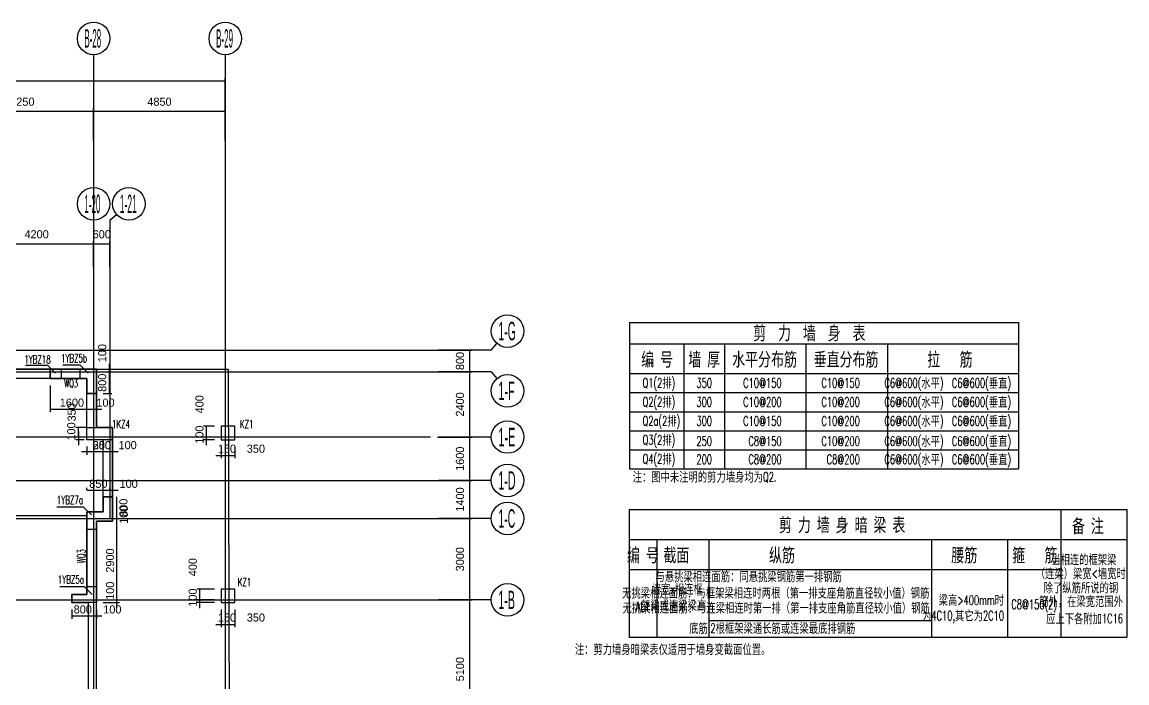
# Model space of a CAD drawing. Extents: x 19107 to 699106, y -67310 to 245688.
# Drawn here: x 649474 to 690163, y 219183 to 243519 of the extents above; entities that cross this region are included whole.
import ezdxf
from ezdxf.enums import TextEntityAlignment as Align

# ---------------------------------------------------------------- set-up
doc = ezdxf.new("R2010")
doc.units = 0
doc.header["$LTSCALE"] = 100
doc.header["$MEASUREMENT"] = 0
for name, color, linetype in [('b边缘构件', 235, 'Continuous'), ('DIM', 3, 'Continuous'), ('DOTE', 253, 'Continuous'), ('L-AXIS', 3, 'Continuous'), ('Note', 7, 'Continuous'), ('Q-TEXT', 2, 'Continuous'), ('TABLE1', 7, 'Continuous'), ('Table2', 7, 'Continuous'), ('TEXT', 7, 'Continuous'), ('wall-主楼', 2, 'Continuous'), ('小尺寸', 4, 'Continuous'), ('构件名称', 7, 'Continuous')]:
    doc.layers.add(name, color=color, linetype=linetype)
doc.layers.add('Select Column Frame Line', color=7, linetype='Continuous', lineweight=0)
doc.layers.add('Select Column Frame Position', color=7, linetype='Continuous', lineweight=0)
doc.styles.get("Standard").update_dxf_attribs({"font": 'standard'})
doc.styles.add('汉字', font='汉字')
doc.dimstyles.get("Standard").update_dxf_attribs({"dimtxt": 300, "dimasz": 100, "dimexe": 100, "dimexo": 250, "dimgap": 100, "dimtad": 0, "dimtoh": 1, "dimdec": 0, "dimdsep": 46, "dimcen": 0.09, "dimclrt": 7, "dimadec": 0, "dimazin": 0, "dimtfac": 1, "dimtdec": 4, "dimtofl": 0, "dimtmove": 0, "dimatfit": 3, "dimfxl": 1, "dimtolj": 1, "dimtzin": 0, "dimarcsym": 0})

# ---------------------------------------------------------------- blocks, each defined once
blk = doc.blocks.new('*D4061')
at = {"layer": 'L-AXIS', "color": 0, "linetype": 'ByBlock', "lineweight": -2}
for p, q in [((494858, 239398), (494858, 241456)), ((494858, 241356), (656958, 241356)), ((656958, 239398), (656958, 241456))]:
    blk.add_line(p, q, dxfattribs=at)
for points in [[(494858, 241356), (494958, 241372), (494958, 241339)], [(656958, 241356), (656858, 241339), (656858, 241372)]]:
    blk.add_solid(points, dxfattribs=at)
at = {"layer": 'L-AXIS', "color": 7, "linetype": 'Continuous', "lineweight": -2, "insert": (548151, 241706), "char_height": 300, "width": 1106.67, "attachment_point": 5, "style": '汉字'}
blk.add_mtext('162100', dxfattribs=at)
blk = doc.blocks.new('*D3372')
at = {"layer": 'L-AXIS', "color": 0, "linetype": 'ByBlock', "lineweight": -2}
for p, q in [((664769, 230638), (666052, 230638)), ((665952, 230638), (665952, 228238)), ((664769, 228238), (666052, 228238))]:
    blk.add_line(p, q, dxfattribs=at)
for points in [[(665952, 230638), (665969, 230538), (665936, 230538)], [(665952, 228238), (665936, 228338), (665969, 228338)]]:
    blk.add_solid(points, dxfattribs=at)
at = {"layer": 'L-AXIS', "color": 7, "linetype": 'Continuous', "lineweight": -2, "insert": (665602, 229438), "char_height": 300, "width": 785, "attachment_point": 5, "rotation": 90, "style": '汉字'}
blk.add_mtext('2400', dxfattribs=at)
blk = doc.blocks.new('*D2070')
at = {"layer": 'L-AXIS', "color": 0, "linetype": 'ByBlock', "lineweight": -2}
for p, q in [((664798, 231438), (666052, 231438)), ((665952, 231438), (665952, 230638)), ((664769, 230638), (666052, 230638))]:
    blk.add_line(p, q, dxfattribs=at)
for points in [[(665952, 231438), (665969, 231338), (665936, 231338)], [(665952, 230638), (665936, 230738), (665969, 230738)]]:
    blk.add_solid(points, dxfattribs=at)
at = {"layer": 'L-AXIS', "color": 7, "linetype": 'Continuous', "lineweight": -2, "insert": (665602, 231038), "char_height": 300, "width": 566.67, "attachment_point": 5, "rotation": 90, "style": '汉字'}
blk.add_mtext('800', dxfattribs=at)
blk = doc.blocks.new('*D2233')
at = {"layer": 'L-AXIS', "color": 0, "linetype": 'ByBlock', "lineweight": -2}
for p, q in [((664769, 222238), (666052, 222238)), ((665952, 222238), (665952, 217138)), ((664769, 217138), (666052, 217138))]:
    blk.add_line(p, q, dxfattribs=at)
for points in [[(665952, 222238), (665969, 222138), (665936, 222138)], [(665952, 217138), (665936, 217238), (665969, 217238)]]:
    blk.add_solid(points, dxfattribs=at)
at = {"layer": 'L-AXIS', "color": 7, "linetype": 'Continuous', "lineweight": -2, "insert": (665602, 219688), "char_height": 300, "width": 775, "attachment_point": 5, "rotation": 90, "style": '汉字'}
blk.add_mtext('5100', dxfattribs=at)
blk = doc.blocks.new('*D2548')
at = {"layer": 'L-AXIS', "color": 0, "linetype": 'ByBlock', "lineweight": -2}
for p, q in [((664769, 225238), (666052, 225238)), ((665952, 225238), (665952, 222238)), ((664769, 222238), (666052, 222238))]:
    blk.add_line(p, q, dxfattribs=at)
for points in [[(665952, 225238), (665969, 225138), (665936, 225138)], [(665952, 222238), (665936, 222338), (665969, 222338)]]:
    blk.add_solid(points, dxfattribs=at)
at = {"layer": 'L-AXIS', "color": 7, "linetype": 'Continuous', "lineweight": -2, "insert": (665602, 223738), "char_height": 300, "width": 780, "attachment_point": 5, "rotation": 90, "style": '汉字'}
blk.add_mtext('3000', dxfattribs=at)
blk = doc.blocks.new('*D2873')
at = {"layer": 'L-AXIS', "color": 0, "linetype": 'ByBlock', "lineweight": -2}
for p, q in [((664769, 226638), (666052, 226638)), ((665952, 226638), (665952, 225238)), ((664769, 225238), (666052, 225238))]:
    blk.add_line(p, q, dxfattribs=at)
for points in [[(665952, 226638), (665969, 226538), (665936, 226538)], [(665952, 225238), (665936, 225338), (665969, 225338)]]:
    blk.add_solid(points, dxfattribs=at)
at = {"layer": 'L-AXIS', "color": 7, "linetype": 'Continuous', "lineweight": -2, "insert": (665602, 225938), "char_height": 300, "width": 695, "attachment_point": 5, "rotation": 90, "style": '汉字'}
blk.add_mtext('1400', dxfattribs=at)
blk = doc.blocks.new('*D3212')
at = {"layer": 'L-AXIS', "color": 0, "linetype": 'ByBlock', "lineweight": -2}
for p, q in [((664798, 228238), (666052, 228238)), ((665952, 228238), (665952, 226638)), ((664769, 226638), (666052, 226638))]:
    blk.add_line(p, q, dxfattribs=at)
for points in [[(665952, 228238), (665969, 228138), (665936, 228138)], [(665952, 226638), (665936, 226738), (665969, 226738)]]:
    blk.add_solid(points, dxfattribs=at)
at = {"layer": 'L-AXIS', "color": 7, "linetype": 'Continuous', "lineweight": -2, "insert": (665602, 227438), "char_height": 300, "width": 685, "attachment_point": 5, "rotation": 90, "style": '汉字'}
blk.add_mtext('1600', dxfattribs=at)
blk = doc.blocks.new('_AXISO')
blk.add_circle((0, 0), 0.5)
blk = doc.blocks.new('*D1487')
at = {"layer": 'L-AXIS', "color": 0, "linetype": 'ByBlock', "lineweight": -2}
for p, q in [((647908, 234511), (647908, 235453)), ((647908, 235353), (652108, 235353)), ((652108, 234511), (652108, 235453))]:
    blk.add_line(p, q, dxfattribs=at)
for points in [[(647908, 235353), (648008, 235370), (648008, 235337)], [(652108, 235353), (652008, 235337), (652008, 235370)]]:
    blk.add_solid(points, dxfattribs=at)
at = {"layer": 'L-AXIS', "color": 7, "linetype": 'Continuous', "lineweight": -2, "insert": (650008, 235703), "char_height": 300, "width": 790, "attachment_point": 5, "style": '汉字'}
blk.add_mtext('4200', dxfattribs=at)
blk = doc.blocks.new('*D1158')
at = {"layer": 'L-AXIS', "color": 0, "linetype": 'ByBlock', "lineweight": -2}
for p, q in [((652108, 234511), (652108, 235453)), ((652108, 235353), (652708, 235353)), ((652708, 234511), (652708, 235453))]:
    blk.add_line(p, q, dxfattribs=at)
for points in [[(652108, 235353), (652208, 235370), (652208, 235337)], [(652708, 235353), (652608, 235337), (652608, 235370)]]:
    blk.add_solid(points, dxfattribs=at)
at = {"layer": 'L-AXIS', "color": 7, "linetype": 'Continuous', "lineweight": -2, "insert": (652408, 235703), "char_height": 300, "width": 556.67, "attachment_point": 5, "style": '汉字'}
blk.add_mtext('600', dxfattribs=at)
blk = doc.blocks.new('*D1495')
at = {"layer": 'L-AXIS', "color": 0, "linetype": 'ByBlock', "lineweight": -2}
for p, q in [((646858, 239163), (646858, 240335)), ((646858, 240235), (652108, 240235)), ((652108, 239163), (652108, 240335))]:
    blk.add_line(p, q, dxfattribs=at)
for points in [[(646858, 240235), (646958, 240251), (646958, 240218)], [(652108, 240235), (652008, 240218), (652008, 240251)]]:
    blk.add_solid(points, dxfattribs=at)
at = {"layer": 'L-AXIS', "color": 7, "linetype": 'Continuous', "lineweight": -2, "insert": (649483, 240585), "char_height": 300, "width": 780, "attachment_point": 5, "style": '汉字'}
blk.add_mtext('5250', dxfattribs=at)
blk = doc.blocks.new('*D164')
at = {"layer": 'L-AXIS', "color": 0, "linetype": 'ByBlock', "lineweight": -2}
for p, q in [((652108, 239163), (652108, 240335)), ((652108, 240235), (656958, 240235)), ((656958, 239163), (656958, 240335))]:
    blk.add_line(p, q, dxfattribs=at)
for points in [[(652108, 240235), (652208, 240251), (652208, 240218)], [(656958, 240235), (656858, 240218), (656858, 240251)]]:
    blk.add_solid(points, dxfattribs=at)
at = {"layer": 'L-AXIS', "color": 7, "linetype": 'Continuous', "lineweight": -2, "insert": (654533, 240585), "char_height": 300, "width": 790, "attachment_point": 5, "style": '汉字'}
blk.add_mtext('4850', dxfattribs=at)
blk = doc.blocks.new('*D3870')
at = {"layer": '小尺寸', "color": 0, "linetype": 'ByBlock', "lineweight": -2}
for p, q in [((652108, 221888), (652108, 221537)), ((652208, 221888), (652208, 221537)), ((652408, 221637), (651908, 221637))]:
    blk.add_line(p, q, dxfattribs=at)
for points in [[(652108, 221637), (652008, 221620), (652008, 221653)], [(652208, 221637), (652308, 221653), (652308, 221620)]]:
    blk.add_solid(points, dxfattribs=at)
at = {"layer": '小尺寸', "color": 7, "linetype": 'Continuous', "lineweight": -2, "insert": (652798, 221887), "char_height": 300, "width": 476.67, "attachment_point": 5, "rotation": 360, "style": '汉字'}
blk.add_mtext('100', dxfattribs=at)
blk = doc.blocks.new('*D4199')
at = {"layer": '小尺寸', "color": 0, "linetype": 'ByBlock', "lineweight": -2}
for p, q in [((651308, 221888), (651308, 221537)), ((652108, 221888), (652108, 221537)), ((652108, 221637), (651308, 221637))]:
    blk.add_line(p, q, dxfattribs=at)
for points in [[(651308, 221637), (651408, 221653), (651408, 221620)], [(652108, 221637), (652008, 221620), (652008, 221653)]]:
    blk.add_solid(points, dxfattribs=at)
at = {"layer": '小尺寸', "color": 7, "linetype": 'Continuous', "lineweight": -2, "insert": (651708, 221887), "char_height": 300, "width": 566.67, "attachment_point": 5, "rotation": 360, "style": '汉字'}
blk.add_mtext('800', dxfattribs=at)
blk = doc.blocks.new('*D1894')
at = {"layer": '小尺寸', "color": 0, "linetype": 'ByBlock', "lineweight": -2}
for p, q in [((651551, 228438), (651551, 227938)), ((651858, 228238), (651451, 228238)), ((651758, 228138), (651451, 228138))]:
    blk.add_line(p, q, dxfattribs=at)
for points in [[(651551, 228238), (651534, 228338), (651567, 228338)], [(651551, 228138), (651567, 228038), (651534, 228038)]]:
    blk.add_solid(points, dxfattribs=at)
at = {"layer": '小尺寸', "color": 7, "linetype": 'Continuous', "lineweight": -2, "insert": (651286, 228443), "char_height": 300, "width": 476.67, "attachment_point": 5, "rotation": 90, "style": '汉字'}
blk.add_mtext('100', dxfattribs=at)
blk = doc.blocks.new('*D2227')
at = {"layer": '小尺寸', "color": 0, "linetype": 'ByBlock', "lineweight": -2}
for p, q in [((652708, 227888), (652708, 227588)), ((652808, 227888), (652808, 227588)), ((653008, 227688), (652508, 227688))]:
    blk.add_line(p, q, dxfattribs=at)
for points in [[(652708, 227688), (652608, 227671), (652608, 227704)], [(652808, 227688), (652908, 227704), (652908, 227671)]]:
    blk.add_solid(points, dxfattribs=at)
at = {"layer": '小尺寸', "color": 7, "linetype": 'Continuous', "lineweight": -2, "insert": (653361, 227937), "char_height": 300, "width": 476.67, "attachment_point": 5, "rotation": 360, "style": '汉字'}
blk.add_mtext('100', dxfattribs=at)
blk = doc.blocks.new('*D2542')
at = {"layer": '小尺寸', "color": 0, "linetype": 'ByBlock', "lineweight": -2}
for p, q in [((652108, 227888), (652108, 227588)), ((652708, 227888), (652708, 227588)), ((652708, 227688), (652108, 227688))]:
    blk.add_line(p, q, dxfattribs=at)
for points in [[(652108, 227688), (652208, 227704), (652208, 227671)], [(652708, 227688), (652608, 227671), (652608, 227704)]]:
    blk.add_solid(points, dxfattribs=at)
at = {"layer": '小尺寸', "color": 7, "linetype": 'Continuous', "lineweight": -2, "insert": (652408, 227938), "char_height": 300, "width": 556.67, "attachment_point": 5, "rotation": 360, "style": '汉字'}
blk.add_mtext('600', dxfattribs=at)
blk = doc.blocks.new('*D2866')
at = {"layer": '小尺寸', "color": 0, "linetype": 'ByBlock', "lineweight": -2}
for p, q in [((651858, 227888), (651858, 227588)), ((652108, 227888), (652108, 227588)), ((652308, 227688), (651658, 227688))]:
    blk.add_line(p, q, dxfattribs=at)
for points in [[(651858, 227688), (651758, 227671), (651758, 227704)], [(652108, 227688), (652208, 227704), (652208, 227671)]]:
    blk.add_solid(points, dxfattribs=at)
at = {"layer": '小尺寸', "color": 7, "linetype": 'Continuous', "lineweight": -2, "insert": (652412, 227932), "char_height": 300, "width": 566.67, "attachment_point": 5, "rotation": 360, "style": '汉字'}
blk.add_mtext('250', dxfattribs=at)
blk = doc.blocks.new('*D570')
at = {"layer": '小尺寸', "color": 0, "linetype": 'ByBlock', "lineweight": -2}
for p, q in [((652458, 230737), (652776, 230737)), ((652676, 230937), (652676, 230437)), ((652458, 230637), (652776, 230637))]:
    blk.add_line(p, q, dxfattribs=at)
for points in [[(652676, 230737), (652660, 230837), (652693, 230837)], [(652676, 230637), (652693, 230537), (652660, 230537)]]:
    blk.add_solid(points, dxfattribs=at)
at = {"layer": '小尺寸', "color": 7, "linetype": 'Continuous', "lineweight": -2, "insert": (652426, 231327), "char_height": 300, "width": 476.67, "attachment_point": 5, "rotation": 90, "style": '汉字'}
blk.add_mtext('100', dxfattribs=at)
blk = doc.blocks.new('*D903')
at = {"layer": '小尺寸', "color": 0, "linetype": 'ByBlock', "lineweight": -2}
for p, q in [((652458, 230637), (652776, 230637)), ((652676, 230637), (652676, 229837)), ((652458, 229837), (652776, 229837))]:
    blk.add_line(p, q, dxfattribs=at)
for points in [[(652676, 230637), (652693, 230537), (652660, 230537)], [(652676, 229837), (652660, 229937), (652693, 229937)]]:
    blk.add_solid(points, dxfattribs=at)
at = {"layer": '小尺寸', "color": 7, "linetype": 'Continuous', "lineweight": -2, "insert": (652426, 230237), "char_height": 300, "width": 566.67, "attachment_point": 5, "rotation": 90, "style": '汉字'}
blk.add_mtext('800', dxfattribs=at)
blk = doc.blocks.new('*D1228')
at = {"layer": '小尺寸', "color": 0, "linetype": 'ByBlock', "lineweight": -2}
for p, q in [((652108, 229588), (652108, 229152)), ((652208, 229588), (652208, 229152)), ((652408, 229252), (651908, 229252))]:
    blk.add_line(p, q, dxfattribs=at)
for points in [[(652108, 229252), (652008, 229236), (652008, 229269)], [(652208, 229252), (652308, 229269), (652308, 229236)]]:
    blk.add_solid(points, dxfattribs=at)
at = {"layer": '小尺寸', "color": 7, "linetype": 'Continuous', "lineweight": -2, "insert": (652546, 229502), "char_height": 300, "width": 476.67, "attachment_point": 5, "rotation": 360, "style": '汉字'}
blk.add_mtext('100', dxfattribs=at)
blk = doc.blocks.new('*D1565')
at = {"layer": '小尺寸', "color": 0, "linetype": 'ByBlock', "lineweight": -2}
for p, q in [((650508, 230138), (650508, 229152)), ((652108, 229588), (652108, 229152)), ((652108, 229252), (650508, 229252))]:
    blk.add_line(p, q, dxfattribs=at)
for points in [[(650508, 229252), (650608, 229269), (650608, 229236)], [(652108, 229252), (652008, 229236), (652008, 229269)]]:
    blk.add_solid(points, dxfattribs=at)
at = {"layer": '小尺寸', "color": 7, "linetype": 'Continuous', "lineweight": -2, "insert": (651308, 229502), "char_height": 300, "width": 685, "attachment_point": 5, "rotation": 360, "style": '汉字'}
blk.add_mtext('1600', dxfattribs=at)
blk = doc.blocks.new('*D4896')
at = {"layer": '小尺寸', "color": 0, "linetype": 'ByBlock', "lineweight": -2}
for p, q in [((652958, 222238), (653065, 222238)), ((652965, 221938), (652965, 222438)), ((652458, 222138), (653065, 222138))]:
    blk.add_line(p, q, dxfattribs=at)
for points in [[(652965, 222238), (652948, 222338), (652982, 222338)], [(652965, 222138), (652982, 222038), (652948, 222038)]]:
    blk.add_solid(points, dxfattribs=at)
at = {"layer": '小尺寸', "color": 7, "linetype": 'Continuous', "lineweight": -2, "insert": (652715, 222576), "char_height": 300, "width": 476.67, "attachment_point": 5, "rotation": 90, "style": '汉字'}
blk.add_mtext('100', dxfattribs=at)
blk = doc.blocks.new('*D5227')
at = {"layer": '小尺寸', "color": 0, "linetype": 'ByBlock', "lineweight": -2}
for p, q in [((652965, 222238), (652965, 225138)), ((653058, 225138), (653065, 225138)), ((652958, 222238), (653065, 222238))]:
    blk.add_line(p, q, dxfattribs=at)
for points in [[(652965, 225138), (652982, 225038), (652948, 225038)], [(652965, 222238), (652948, 222338), (652982, 222338)]]:
    blk.add_solid(points, dxfattribs=at)
at = {"layer": '小尺寸', "color": 7, "linetype": 'Continuous', "lineweight": -2, "insert": (652715, 223688), "char_height": 300, "width": 775, "attachment_point": 5, "rotation": 90, "style": '汉字'}
blk.add_mtext('2900', dxfattribs=at)
blk = doc.blocks.new('*D254')
at = {"layer": '小尺寸', "color": 0, "linetype": 'ByBlock', "lineweight": -2}
for p, q in [((652965, 224938), (652965, 225438)), ((653058, 225238), (653065, 225238)), ((653058, 225138), (653065, 225138))]:
    blk.add_line(p, q, dxfattribs=at)
for points in [[(652965, 225238), (652948, 225338), (652982, 225338)], [(652965, 225138), (652982, 225038), (652948, 225038)]]:
    blk.add_solid(points, dxfattribs=at)
at = {"layer": '小尺寸', "color": 7, "linetype": 'Continuous', "lineweight": -2, "insert": (653222, 225377), "char_height": 300, "width": 476.67, "attachment_point": 5, "rotation": 90, "style": '汉字'}
blk.add_mtext('100', dxfattribs=at)
blk = doc.blocks.new('*D3122')
at = {"layer": '小尺寸', "color": 0, "linetype": 'ByBlock', "lineweight": -2}
for p, q in [((652965, 225238), (652965, 226038)), ((653058, 226038), (653065, 226038)), ((653058, 225238), (653065, 225238))]:
    blk.add_line(p, q, dxfattribs=at)
for points in [[(652965, 226038), (652982, 225938), (652948, 225938)], [(652965, 225238), (652948, 225338), (652982, 225338)]]:
    blk.add_solid(points, dxfattribs=at)
at = {"layer": '小尺寸', "color": 7, "linetype": 'Continuous', "lineweight": -2, "insert": (653207, 225632), "char_height": 300, "width": 566.67, "attachment_point": 5, "rotation": 90, "style": '汉字'}
blk.add_mtext('800', dxfattribs=at)
blk = doc.blocks.new('*D3461')
at = {"layer": '小尺寸', "color": 0, "linetype": 'ByBlock', "lineweight": -2}
for p, q in [((653008, 226264), (652508, 226264)), ((652708, 226288), (652708, 226364)), ((652808, 226288), (652808, 226364))]:
    blk.add_line(p, q, dxfattribs=at)
for points in [[(652708, 226264), (652608, 226248), (652608, 226281)], [(652808, 226264), (652908, 226281), (652908, 226248)]]:
    blk.add_solid(points, dxfattribs=at)
at = {"layer": '小尺寸', "color": 7, "linetype": 'Continuous', "lineweight": -2, "insert": (653398, 226514), "char_height": 300, "width": 476.67, "attachment_point": 5, "rotation": 360, "style": '汉字'}
blk.add_mtext('100', dxfattribs=at)
blk = doc.blocks.new('*D3793')
at = {"layer": '小尺寸', "color": 0, "linetype": 'ByBlock', "lineweight": -2}
for p, q in [((651858, 226288), (651858, 226364)), ((652708, 226264), (651858, 226264)), ((652708, 226288), (652708, 226364))]:
    blk.add_line(p, q, dxfattribs=at)
for points in [[(651858, 226264), (651958, 226281), (651958, 226248)], [(652708, 226264), (652608, 226248), (652608, 226281)]]:
    blk.add_solid(points, dxfattribs=at)
at = {"layer": '小尺寸', "color": 7, "linetype": 'Continuous', "lineweight": -2, "insert": (652283, 226514), "char_height": 300, "width": 566.67, "attachment_point": 5, "rotation": 360, "style": '汉字'}
blk.add_mtext('850', dxfattribs=at)
blk = doc.blocks.new('*D3493')
at = {"layer": '小尺寸', "color": 0, "linetype": 'ByBlock', "lineweight": -2}
for p, q in [((651858, 228588), (651451, 228588)), ((651551, 228238), (651551, 228588)), ((651858, 228238), (651451, 228238))]:
    blk.add_line(p, q, dxfattribs=at)
for points in [[(651551, 228588), (651567, 228488), (651534, 228488)], [(651551, 228238), (651534, 228338), (651567, 228338)]]:
    blk.add_solid(points, dxfattribs=at)
at = {"layer": '小尺寸', "color": 7, "linetype": 'Continuous', "lineweight": -2, "insert": (651301, 229146), "char_height": 300, "width": 566.67, "attachment_point": 5, "rotation": 90, "style": '汉字'}
blk.add_mtext('350', dxfattribs=at)
blk = doc.blocks.new('*D2800')
at = {"layer": 'DIM', "color": 0, "linetype": 'ByBlock', "lineweight": -2}
for p, q in [((656558, 222638), (655908, 222638)), ((656008, 222638), (656008, 222238)), ((656558, 222238), (655908, 222238))]:
    blk.add_line(p, q, dxfattribs=at)
for points in [[(656008, 222638), (656025, 222538), (655991, 222538)], [(656008, 222238), (655991, 222338), (656025, 222338)]]:
    blk.add_solid(points, dxfattribs=at)
at = {"layer": 'DIM', "color": 7, "linetype": 'Continuous', "lineweight": -2, "insert": (655758, 223444), "char_height": 300, "width": 576.67, "attachment_point": 5, "rotation": 90, "style": '汉字'}
blk.add_mtext('400', dxfattribs=at)
blk = doc.blocks.new('*D3158')
at = {"layer": 'DIM', "color": 0, "linetype": 'ByBlock', "lineweight": -2}
for p, q in [((656558, 222238), (655908, 222238)), ((656008, 222438), (656008, 221938)), ((656558, 222138), (655908, 222138))]:
    blk.add_line(p, q, dxfattribs=at)
for points in [[(656008, 222238), (655991, 222338), (656025, 222338)], [(656008, 222138), (656025, 222038), (655991, 222038)]]:
    blk.add_solid(points, dxfattribs=at)
at = {"layer": 'DIM', "color": 7, "linetype": 'Continuous', "lineweight": -2, "insert": (655758, 222324), "char_height": 300, "width": 476.67, "attachment_point": 5, "rotation": 90, "style": '汉字'}
blk.add_mtext('100', dxfattribs=at)
blk = doc.blocks.new('*D3480')
at = {"layer": 'DIM', "color": 0, "linetype": 'ByBlock', "lineweight": -2}
for p, q in [((656808, 221888), (656808, 221238)), ((656958, 221888), (656958, 221238)), ((656608, 221338), (657158, 221338))]:
    blk.add_line(p, q, dxfattribs=at)
for points in [[(656808, 221338), (656708, 221321), (656708, 221355)], [(656958, 221338), (657058, 221355), (657058, 221321)]]:
    blk.add_solid(points, dxfattribs=at)
at = {"layer": 'DIM', "color": 7, "linetype": 'Continuous', "lineweight": -2, "insert": (657019, 221588), "char_height": 300, "width": 476.67, "attachment_point": 5, "style": '汉字'}
blk.add_mtext('150', dxfattribs=at)
blk = doc.blocks.new('*D3852')
at = {"layer": 'DIM', "color": 0, "linetype": 'ByBlock', "lineweight": -2}
for p, q in [((656958, 221888), (656958, 221238)), ((657308, 221888), (657308, 221238)), ((656958, 221338), (657308, 221338))]:
    blk.add_line(p, q, dxfattribs=at)
for points in [[(656958, 221338), (657058, 221355), (657058, 221321)], [(657308, 221338), (657208, 221321), (657208, 221355)]]:
    blk.add_solid(points, dxfattribs=at)
at = {"layer": 'DIM', "color": 7, "linetype": 'Continuous', "lineweight": -2, "insert": (658084, 221588), "char_height": 300, "width": 566.67, "attachment_point": 5, "style": '汉字'}
blk.add_mtext('350', dxfattribs=at)
blk = doc.blocks.new('*D2654')
at = {"layer": 'DIM', "color": 0, "linetype": 'ByBlock', "lineweight": -2}
for p, q in [((656808, 227888), (656808, 227456)), ((656958, 227888), (656958, 227456)), ((656608, 227556), (657158, 227556))]:
    blk.add_line(p, q, dxfattribs=at)
for points in [[(656808, 227556), (656708, 227539), (656708, 227572)], [(656958, 227556), (657058, 227572), (657058, 227539)]]:
    blk.add_solid(points, dxfattribs=at)
at = {"layer": 'DIM', "color": 7, "linetype": 'Continuous', "lineweight": -2, "insert": (657019, 227806), "char_height": 300, "width": 476.67, "attachment_point": 5, "style": '汉字'}
blk.add_mtext('150', dxfattribs=at)
blk = doc.blocks.new('*D2982')
at = {"layer": 'DIM', "color": 0, "linetype": 'ByBlock', "lineweight": -2}
for p, q in [((656958, 227888), (656958, 227456)), ((657308, 227888), (657308, 227456)), ((656958, 227556), (657308, 227556))]:
    blk.add_line(p, q, dxfattribs=at)
for points in [[(656958, 227556), (657058, 227572), (657058, 227539)], [(657308, 227556), (657208, 227539), (657208, 227572)]]:
    blk.add_solid(points, dxfattribs=at)
at = {"layer": 'DIM', "color": 7, "linetype": 'Continuous', "lineweight": -2, "insert": (658084, 227806), "char_height": 300, "width": 566.67, "attachment_point": 5, "style": '汉字'}
blk.add_mtext('350', dxfattribs=at)
blk = doc.blocks.new('*D684')
at = {"layer": 'DIM', "color": 0, "linetype": 'ByBlock', "lineweight": -2}
for p, q in [((656558, 228638), (656158, 228638)), ((656258, 228638), (656258, 228238)), ((656558, 228238), (656158, 228238))]:
    blk.add_line(p, q, dxfattribs=at)
for points in [[(656258, 228638), (656275, 228538), (656241, 228538)], [(656258, 228238), (656241, 228338), (656275, 228338)]]:
    blk.add_solid(points, dxfattribs=at)
at = {"layer": 'DIM', "color": 7, "linetype": 'Continuous', "lineweight": -2, "insert": (656008, 229444), "char_height": 300, "width": 576.67, "attachment_point": 5, "rotation": 90, "style": '汉字'}
blk.add_mtext('400', dxfattribs=at)
blk = doc.blocks.new('*D1018')
at = {"layer": 'DIM', "color": 0, "linetype": 'ByBlock', "lineweight": -2}
for p, q in [((656258, 228438), (656258, 227938)), ((656558, 228238), (656158, 228238)), ((656558, 228138), (656158, 228138))]:
    blk.add_line(p, q, dxfattribs=at)
for points in [[(656258, 228238), (656241, 228338), (656275, 228338)], [(656258, 228138), (656275, 228038), (656241, 228038)]]:
    blk.add_solid(points, dxfattribs=at)
at = {"layer": 'DIM', "color": 7, "linetype": 'Continuous', "lineweight": -2, "insert": (656008, 228324), "char_height": 300, "width": 476.67, "attachment_point": 5, "rotation": 90, "style": '汉字'}
blk.add_mtext('100', dxfattribs=at)

msp = doc.modelspace()

# ---------------------------------------------------------------- linework, layer by layer
at = {"color": 6, "lineweight": 30}
msp.add_lwpolyline([(476181.3, 232428.8), (494258.1, 233154.4), (494258.1, 231537.9), (540808.1, 231537.9), (540808.1, 232387.9), (590208.1, 232387.9), (590208.1, 232187.9), (593108.1, 232187.9), (593108.1, 230737.9), (608058.1, 230737.9), (608058.1, 231687.9), (648158.1, 231687.9), (648158.1, 230737.9), (657058.1, 230737.9), (657158.1, 196187.9), (658248.2, 196187.9), (663075.9, 83077.9), (659946, 47787.8), (654318.1, 48286.9), (653832.2, 42808.4), (496133.5, 56794.9), (482757.4, 68610.1), (476181.3, 232428.8)], dxfattribs=at)
at = {"color": 2, "lineweight": 30}
for points in [[(645108.1, 231687.9), (648158.1, 231687.9), (648158.1, 230737.9), (652208.1, 230737.9), (652208.1, 228588.6), (652808.1, 228588.6), (652808.1, 226037.9), (652458.1, 226037.9), (652458.1, 228137.9), (651858.1, 228137.9), (651858.1, 230387.9), (647808.1, 230387.9), (647808.1, 231337.9), (645421.1, 231337.9), (645108.1, 231337.9), (645108.1, 231687.9)], [(652808.1, 226037.9), (652458.1, 226037.9), (652458.1, 225487.9), (651858.1, 225487.9), (651858.1, 222437.9), (651308.1, 222437.9), (651308.1, 222137.9), (651908.1, 222137.9), (651908.1, 217637.9), (651608.1, 217637.9), (651608.1, 217037.9), (651908.1, 217037.9), (651908.1, 211037.9), (652208.1, 211037.9), (652207.8, 225137.9), (652808.1, 225137.9), (652808.1, 226037.9)]]:
    msp.add_lwpolyline(points, dxfattribs=at)
at = {"color": 1, "lineweight": 30}
msp.add_lwpolyline([(608308.1, 217037.9), (652208.1, 217037.9), (652208.1, 225137.9), (652808.1, 225137.9), (652808.1, 228587.9), (652208.1, 228587.9), (652208.1, 230737.9), (648158.1, 230737.9)], dxfattribs=at)
at = {"color": 4, "lineweight": 30}
for points in [[(652808.1, 226037.9), (652458.1, 226037.9), (652458.1, 225487.9), (651858.1, 225487.9), (651858.1, 225337.9), (641908.1, 225337.9)], [(647108.1, 201537.9), (651608.1, 201537.9), (651608.8, 201287.9), (652208.1, 201287.9), (652207.8, 225137.9), (652808.1, 225137.9), (652808.1, 226037.9)]]:
    msp.add_lwpolyline(points, dxfattribs=at)
at = {"layer": 'b边缘构件'}
for points in [[(650508.1, 230737.9), (650508.1, 230387.9)], [(652208.1, 229837.9), (652208.1, 230737.9)], [(651858.1, 229837.9), (651858.1, 230387.9)], [(651858.1, 229837.9), (652208.1, 229837.9)], [(652458.1, 225487.9), (652458.1, 226037.9)], [(652808.1, 226037.9), (652458.1, 226037.9)], [(652808.1, 225137.9), (652808.1, 226037.9)], [(652458.1, 225487.9), (651858.1, 225487.9)], [(652808.1, 225137.9), (652208.1, 225137.9)]]:
    msp.add_lwpolyline(points, dxfattribs=at)
at = {"layer": 'DOTE'}
for p, q in [((652108.1, 238913.1), (652108.1, 196087.9)), ((656958.1, 238913.1), (656958.1, 195837.9)), ((652708.1, 234260.7), (652708.1, 225237.9)), ((608308.1, 231437.9), (664810.3, 231437.9)), ((590108.1, 230637.9), (664810.3, 230637.9)), ((664518.6, 228237.9), (647908.1, 228237.9)), ((599084.7, 226637.9), (664768.6, 226637.9)), ((599084.7, 225237.9), (664768.6, 225237.9)), ((602058.1, 222237.9), (664768.6, 222237.9))]:
    msp.add_line(p, q, dxfattribs=at)
at = {"layer": 'L-AXIS'}
for p, q in [((652108.1, 242318.6), (652108.1, 238913.1)), ((652108.1, 242318.6), (652108.1, 238913.1)), ((652108.1, 242318.6), (652108.1, 238913.1)), ((656958.1, 242318.6), (656958.1, 238913.1)), ((656958.1, 242318.6), (656958.1, 238913.1)), ((656958.1, 242318.6), (656958.1, 238913.1)), ((652708.1, 236226.3), (652952.5, 236435.8)), ((652108.1, 236226.3), (652108.1, 234260.7)), ((652708.1, 236226.3), (652708.1, 234260.7)), ((666754.1, 231437.9), (666963.6, 231682.4)), ((666754.1, 231437.9), (664810.3, 231437.9)), ((666754.1, 230637.9), (664810.3, 230637.9)), ((666754.1, 230637.9), (666963.6, 230393.5)), ((666754.1, 228237.9), (664810.3, 228237.9)), ((666754.1, 226637.9), (664810.3, 226637.9)), ((666754.1, 225237.9), (664810.3, 225237.9)), ((666754.1, 222237.9), (664810.3, 222237.9))]:
    msp.add_line(p, q, dxfattribs=at)
at = {"layer": 'Select Column Frame Line', "color": 200, "linetype": 'Continuous', "lineweight": -3}
for p, q in [((649598.6, 230887.9), (650408.1, 230887.9)), ((650708.1, 230587.9), (650408.1, 230887.9)), ((650753.5, 225670), (651726.4, 225670)), ((652026.4, 225370), (651726.4, 225670)), ((650862.9, 222737.9), (651758.1, 222737.9)), ((652058.1, 222437.9), (651758.1, 222737.9))]:
    msp.add_line(p, q, dxfattribs=at)
msp.add_lwpolyline([(651908.1, 230587.9), (651608.1, 230887.9), (650978.1, 230887.9)], dxfattribs=at)
at = {"layer": 'Select Column Frame Position', "color": 235, "linetype": 'Continuous', "lineweight": -3}
for points in [[(650908.1, 230737.9), (650908.1, 230387.9), (650508.1, 230387.9), (650508.1, 230737.9), (650908.1, 230737.9)], [(652208.1, 230737.9), (652208.1, 229837.9), (651858.1, 229837.9), (651858.1, 230387.9), (651608.1, 230387.9), (651608.1, 230737.9), (652208.1, 230737.9)], [(652808.1, 226037.9), (652808.1, 225137.9), (652208.1, 225137.9), (652208.1, 224837.9), (651858.1, 224837.9), (651858.1, 225487.9), (652458.1, 225487.9), (652458.1, 226037.9), (652808.1, 226037.9)], [(652208.1, 222137.9), (651308.1, 222137.9), (651308.1, 222437.9), (651858.1, 222437.9), (651858.1, 222737.9), (652208.1, 222737.9), (652208.1, 222137.9)]]:
    msp.add_lwpolyline(points, dxfattribs=at)
at = {"layer": 'Select Column Frame Position', "color": 7, "linetype": 'Continuous', "lineweight": -3}
for points in [[(651858.1, 228137.9), (651858.1, 228587.9), (652808.1, 228587.9), (652808.1, 228137.9), (651858.1, 228137.9)], [(656808.1, 228137.9), (657308.1, 228137.9), (657308.1, 228637.9), (656808.1, 228637.9), (656808.1, 228137.9)], [(656808.1, 222137.9), (657308.1, 222137.9), (657308.1, 222637.9), (656808.1, 222637.9), (656808.1, 222137.9)]]:
    msp.add_lwpolyline(points, dxfattribs=at)
at = {"layer": 'TABLE1', "color": 7}
for p, q in [((671840.5, 232459.3), (686169.8, 232459.3)), ((671840.5, 232459.3), (671840.5, 227071.6)), ((686169.8, 232459.3), (686169.8, 227071.6)), ((671840.5, 231671.6), (686169.8, 231671.6)), ((673840.5, 231671.6), (673840.5, 227071.6)), ((675340.5, 231671.6), (675340.5, 227071.6)), ((678340.5, 231671.6), (678340.5, 227071.6)), ((681340.5, 231671.6), (681340.5, 227071.6)), ((671840.5, 230571.6), (686169.8, 230571.6)), ((671840.5, 230571.6), (686169.8, 230571.6)), ((671840.5, 229871.6), (686169.8, 229871.6)), ((671840.5, 229171.6), (686169.8, 229171.6)), ((671840.5, 228471.6), (686169.8, 228471.6)), ((671840.5, 227771.6), (686169.8, 227771.6)), ((671840.5, 227071.6), (686169.8, 227071.6)), ((671835.5, 225563.1), (690163.2, 225563.1)), ((671835.5, 225563.1), (671835.5, 220872.5)), ((687729.9, 225563.1), (687729.9, 220872.5)), ((690163.2, 225563.1), (690163.2, 220872.5)), ((671835.5, 224463.1), (690163.2, 224463.1)), ((672851.9, 224463.1), (672851.9, 220872.5)), ((674763.6, 224463.1), (674763.6, 220872.5)), ((682968.3, 224463.1), (682968.3, 220872.5)), ((685771.6, 224463.1), (685771.6, 220872.5)), ((671835.5, 223363.1), (687729.9, 223363.1)), ((674763.6, 221484.8), (682968.3, 221484.8)), ((671835.5, 220872.5), (690163.2, 220872.5))]:
    msp.add_line(p, q, dxfattribs=at)
at = {"layer": 'wall-主楼'}
for points in [[(652208.1, 229837.9), (652208.1, 230737.9), (650508.1, 230737.9), (650508.1, 230387.9), (651858.1, 230387.9), (651858.1, 229837.9)], [(651858.1, 225487.9), (652458.1, 225487.9), (652458.1, 226037.9), (652808.1, 226037.9), (652808.1, 225137.9), (652208.1, 225137.9), (652208.1, 222137.9), (651308.1, 222137.9), (651308.1, 222437.9), (651858.1, 222437.9)]]:
    msp.add_lwpolyline(points, close=True, dxfattribs=at)

# ---------------------------------------------------------------- block references
at = {"layer": 'L-AXIS'}
ref = msp.add_blockref('_AXISO', (652108.1, 242918.6), dxfattribs=dict(at, xscale=1199.999999999997, yscale=1200, rotation=359.9996457873818))
ref.add_attrib('A', 'B-28', (651768.7, 242579.2), dxfattribs={"height": 678.82, "style": '汉字', "width": 0.320988})
ref = msp.add_blockref('_AXISO', (656958.1, 242918.6), dxfattribs=dict(at, xscale=1199.999999999997, yscale=1200, rotation=359.9996457873818))
ref.add_attrib('A', 'B-29', (656618.7, 242579.2), dxfattribs={"height": 678.82, "style": '汉字', "width": 0.325})
ref = msp.add_blockref('_AXISO', (652108.1, 236826.3), dxfattribs=dict(at, xscale=1199.999999999997, yscale=1200, rotation=359.9996457873818))
ref.add_attrib('A', '1-20', (651768.7, 236486.9), dxfattribs={"height": 678.82, "style": '汉字', "width": 0.325})
ref = msp.add_blockref('_AXISO', (653408.1, 236826.3), dxfattribs=dict(at, xscale=1199.999999999997, yscale=1200, rotation=359.9996457873818))
ref.add_attrib('A', '1-21', (653068.7, 236486.9), dxfattribs={"height": 678.82, "style": '汉字', "width": 0.346667})
ref = msp.add_blockref('_AXISO', (667354.1, 232137.9), dxfattribs=dict(at, xscale=1199.999999999997, yscale=1200, rotation=359.9996457873818))
ref.add_attrib('A', '1-G', (667014.6, 231798.5), dxfattribs={"height": 678.82, "style": '汉字', "width": 0.42623})
ref = msp.add_blockref('_AXISO', (667354.1, 229937.9), dxfattribs=dict(at, xscale=1199.999999999997, yscale=1200, rotation=359.9996457873818))
ref.add_attrib('A', '1-F', (667014.6, 229598.5), dxfattribs={"height": 678.82, "style": '汉字', "width": 0.440678})
ref = msp.add_blockref('_AXISO', (667354.1, 228237.9), dxfattribs=dict(at, xscale=1199.999999999997, yscale=1200, rotation=359.9996457873818))
ref.add_attrib('A', '1-E', (667014.6, 227898.5), dxfattribs={"height": 678.82, "style": '汉字', "width": 0.440678})
ref = msp.add_blockref('_AXISO', (667354.1, 226637.9), dxfattribs=dict(at, xscale=1199.999999999997, yscale=1200, rotation=359.9996457873818))
ref.add_attrib('A', '1-D', (667014.6, 226298.5), dxfattribs={"height": 678.82, "style": '汉字', "width": 0.433333})
ref = msp.add_blockref('_AXISO', (667354.1, 225237.9), dxfattribs=dict(at, xscale=1199.999999999997, yscale=1200, rotation=359.9996457873818))
ref.add_attrib('A', '1-C', (667014.6, 224898.5), dxfattribs={"height": 678.82, "style": '汉字', "width": 0.42623})
ref = msp.add_blockref('_AXISO', (667354.1, 222237.9), dxfattribs=dict(at, xscale=1199.999999999997, yscale=1200, rotation=359.9996457873818))
ref.add_attrib('A', '1-B', (667014.6, 221898.5), dxfattribs={"height": 678.82, "style": '汉字', "width": 0.433333})

# ---------------------------------------------------------------- texts
at = {"color": 200, "linetype": 'Continuous', "lineweight": -3, "width": 0.7}
for s, p in [('1YBZ18', (649553.5, 230944.3)), ('1YBZ5b', (650902.3, 230987.9)), ('1YBZ7a', (650752, 225770)), ('1YBZ5a', (650789.7, 222837.9))]:
    msp.add_text(s, height=300, rotation=360, dxfattribs=at).set_placement(p)
for s, p in [('1KZ4', (653113.7, 228710.8)), ('KZ1', (657744.3, 228710.8))]:
    msp.add_text(s, height=300, dxfattribs=at).set_placement(p, align=Align.MIDDLE_CENTER)
msp.add_text('KZ1', height=300, dxfattribs=at).set_placement((657414.1, 222744))
at = {"layer": 'Note', "color": 7, "width": 0.7}
for s, p in [('剪  力  墙  身  表', (678468.9, 232074.7)), ('编 号', (672861.2, 231106.3)), ('墙 厚', (674596.1, 231106.3)), ('水平分布筋', (676818.3, 231106.3)), ('垂直分布筋', (679818.3, 231106.3)), ('拉   筋', (683643.7, 231106.3)), ('剪 力 墙 身 暗 梁 表', (679675.7, 225008.2)), ('备 注', (688726.4, 224973.7)), ('编 号', (672339.8, 223897.8)), ('截面', (673572.4, 223897.8)), ('纵筋', (677460.3, 223897.8)), ('腰筋', (684174.5, 223897.8)), ('箍   筋', (686772.9, 223897.8))]:
    msp.add_text(s, height=500, dxfattribs=at).set_placement(p, align=Align.MIDDLE)
at = {"layer": 'Q-TEXT', "color": 3, "width": 0.6}
msp.add_text('WQ3', height=300, dxfattribs=at).set_placement((651024.4, 230069.7))
msp.add_text('WQ3', height=300, rotation=90, dxfattribs=at).set_placement((651805.3, 223592.9))
at = {"layer": 'Table2', "color": 7, "width": 0.7}
for s, p in [('350', (674883.4, 230228.3)), ('300', (674883.4, 229528.3)), ('300', (674883.4, 228828.3)), ('250', (674883.4, 228086.2)), ('200', (674883.4, 227416.1)), ('墙宽x相连框', (674540.6, 222643.3)), ('架梁或连梁梁高', (674668.2, 222040.6))]:
    msp.add_text(s, height=350, dxfattribs=at).set_placement(p, align=Align.MIDDLE_RIGHT)
at = {"layer": 'TEXT', "color": 7, "width": 0.7}
for s, p in [('C10@150', (677447.4, 230228.3)), ('C10@150', (680327.1, 230228.3)), ('C6@600(水平)  C6@600(垂直)', (685896.2, 230228.3)), ('C10@200', (677447.4, 229528.3)), ('C10@200', (680327.1, 229528.3)), ('C6@600(水平)  C6@600(垂直)', (685896.2, 229528.3)), ('C10@150', (677447.4, 228828.3)), ('C10@200', (680327.1, 228828.3)), ('C6@600(水平)  C6@600(垂直)', (685896.2, 228828.3)), ('C6@600(水平)  C6@600(垂直)', (685896.2, 228086.2)), ('C8@150', (677447.4, 228086.2)), ('C10@200', (680327.1, 228086.2)), ('C8@200', (677447.4, 227416.1)), ('C8@200', (680327.1, 227416.1)), ('C6@600(水平)  C6@600(垂直)', (685896.2, 227416.1)), ('当相连的框架梁', (689777.4, 223727.3)), ('（连梁）梁宽<墙宽时', (690122.7, 223213)), ('与悬挑梁相连面筋：同悬挑梁钢筋第一排钢筋', (679664.1, 223101.6)), ('无挑梁相连面筋：与框架梁相连时两根（第一排支座角筋直径较小值）钢筋', (682888.4, 222498.5)), ('除了纵筋所说的钢', (689842.6, 222690.7)), ('无挑梁相连面筋：与连梁相连时第一排（第一排支座角筋直径较小值）钢筋', (682905.7, 221949.2)), ('梁高>400mm时', (685638.1, 222232.1)), ('C8@150(2)', (687590.1, 222077.3)), ('筋外，在梁宽范围外', (690018.7, 222187)), ('为4C10,其它为2C10', (685638.1, 221659.7)), ('应上下各附加1C16', (690019.6, 221552.6)), ('底筋:2根框架梁通长筋或连梁最底排钢筋', (680160.8, 221197.2)), ('注：剪力墙身暗梁表仅适用于墙身变截面位置。', (677032.8, 220420.6))]:
    msp.add_text(s, height=350, dxfattribs=at).set_placement(p, align=Align.MIDDLE_RIGHT)
at = {"layer": '构件名称', "color": 7, "width": 0.7}
for s, p in [('Q1(2排)', (672326.5, 230057.3)), ('Q2(2排)', (672326.5, 229357.3)), ('Q2a(2排)', (672326.5, 228657.3)), ('Q3(2排)', (672326.5, 227957.3)), ('Q4(2排)', (672326.5, 227257.3)), ('注：图中未注明的剪力墙身均为Q2.', (671959.2, 226595.8)), ('AL1', (672072.8, 221812.3))]:
    msp.add_text(s, height=350, dxfattribs=at).set_placement(p)

# ---------------------------------------------------------------- dimensions: what is measured, and where the dimension line sits
at = {"layer": 'DIM', "color": 200}
for base, p1, p2, picture, middle in [((656258, 228237.9), (656808.1, 228637.9), (656808.1, 228237.9), '*D684', (656008, 228856)), ((656258, 228137.9), (656808.1, 228237.9), (656808.1, 228137.9), '*D1018', (656008, 227936))]:
    dim = msp.add_linear_dim(base=base, p1=p1, p2=p2, angle=90, dimstyle='Standard', dxfattribs=at)
    dim.commit()
    dim.dimension.update_dxf_attribs({"geometry": picture, "text_midpoint": middle})
for base, p1, p2, picture, middle in [((656958.1, 227555.7), (656808.1, 228137.9), (656958.1, 228137.9), '*D2654', (656606.1, 227805.7)), ((657308.1, 227555.7), (656958.1, 228137.9), (657308.1, 228137.9), '*D2982', (657526.1, 227805.7))]:
    dim = msp.add_linear_dim(base=base, p1=p1, p2=p2, dimstyle='Standard', dxfattribs=at)
    dim.commit()
    dim.dimension.update_dxf_attribs({"geometry": picture, "text_midpoint": middle})
for p1, p2, picture, middle in [((656808.1, 222637.9), (656808.1, 222237.9), '*D2800', (655758.1, 222856)), ((656808.1, 222237.9), (656808.1, 222137.9), '*D3158', (655758.1, 221936)), ((656808.1, 222137.9), (656958.1, 222137.9), '*D3480', (656606.1, 221587.9)), ((656958.1, 222137.9), (657308.1, 222137.9), '*D3852', (657526.1, 221587.9))]:
    dim = msp.add_aligned_dim(p1=p1, p2=p2, distance=-800, dimstyle='Standard', dxfattribs=at)
    dim.commit()
    dim.dimension.update_dxf_attribs({"geometry": picture, "text_midpoint": middle})
at = {"layer": 'L-AXIS'}
for base, p1, p2, picture, middle in [((656958.1, 241355.5), (494858.1, 239148.3), (656958.1, 239148.3), '*D4061', (548150.6, 241705.5)), ((652108.1, 240234.6), (646858.1, 238913.1), (652108.1, 238913.1), '*D1495', (649483.1, 240584.6)), ((656958.1, 240234.6), (652108.1, 238913.1), (656958.1, 238913.1), '*D164', (654533.1, 240584.6)), ((652108.1, 235353.2), (647908.1, 234260.7), (652108.1, 234260.7), '*D1487', (650008.1, 235703.2)), ((652708.1, 235353.2), (652108.1, 234260.7), (652708.1, 234260.7), '*D1158', (652408.1, 235703.2))]:
    dim = msp.add_linear_dim(base=base, p1=p1, p2=p2, dimstyle='Standard', dxfattribs=at)
    dim.commit()
    dim.dimension.update_dxf_attribs({"geometry": picture, "text_midpoint": middle})
for base, p1, p2, picture, middle in [((665952.5, 230637.9), (664547.6, 231437.9), (664518.6, 230637.9), '*D2070', (665602.5, 231037.9)), ((665952.5, 228237.9), (664518.6, 230637.9), (664518.6, 228237.9), '*D3372', (665602.5, 229437.9)), ((665952.5, 226637.9), (664547.6, 228237.9), (664518.6, 226637.9), '*D3212', (665602.5, 227437.9)), ((665952.5, 225237.9), (664518.6, 226637.9), (664518.6, 225237.9), '*D2873', (665602.5, 225937.9)), ((665952.5, 222237.9), (664518.6, 225237.9), (664518.6, 222237.9), '*D2548', (665602.5, 223737.9)), ((665952.5, 217137.9), (664518.6, 222237.9), (664518.6, 217137.9), '*D2233', (665602.5, 219687.9))]:
    dim = msp.add_linear_dim(base=base, p1=p1, p2=p2, angle=90, dimstyle='Standard', dxfattribs=at)
    dim.commit()
    dim.dimension.update_dxf_attribs({"geometry": picture, "text_midpoint": middle})
at = {"layer": '小尺寸'}
for base, p1, p2, angle, picture, middle in [((652676.4, 230636.7), (652208.1, 230736.7), (652208.1, 230636.7), 90, '*D570', (652426.4, 230938.6)), ((650508.1, 229252.5), (652108.1, 229837.9), (650508.1, 230387.9), 180, '*D1565', (651308.1, 229502.5)), ((652676.4, 229836.7), (652208.1, 230636.7), (652208.1, 229836.7), 90, '*D903', (652426.4, 230236.7)), ((652108.1, 229252.5), (652208.1, 229837.9), (652108.1, 229837.9), 180, '*D1228', (652158.1, 229502.5)), ((651550.6, 228587.9), (652108.1, 228237.9), (652108.1, 228587.9), 90, '*D3493', (651300.6, 228587.9)), ((651550.6, 228137.9), (652108.1, 228237.9), (652008.1, 228137.9), 90, '*D1894', (651285.6, 228055.1)), ((651858.1, 227687.5), (652108.1, 228137.9), (651858.1, 228137.9), 180, '*D2866', (651904, 227931.6)), ((652108.1, 227687.5), (652708.1, 228137.9), (652108.1, 228137.9), 180, '*D2542', (652408.1, 227937.5)), ((652708.1, 227687.5), (652808.1, 228137.9), (652708.1, 228137.9), 180, '*D2227', (652972.6, 227937.3)), ((651858.1, 226264.3), (652708.1, 226037.9), (651858.1, 226037.9), 180, '*D3793', (652283.1, 226514.3)), ((652708.1, 226264.3), (652808.1, 226037.9), (652708.1, 226037.9), 180, '*D3461', (653010, 226514.3)), ((652965, 226037.9), (652808.1, 225237.9), (652808.1, 226037.9), 90, '*D3122', (653207.5, 225632.4)), ((652965, 225237.9), (652808.1, 225137.9), (652808.1, 225237.9), 90, '*D254', (653221.5, 224988.6)), ((652965, 225137.9), (652708.1, 222237.9), (652808.1, 225137.9), 90, '*D5227', (652715, 223687.9)), ((652965, 222237.9), (652208.1, 222137.9), (652708.1, 222237.9), 90, '*D4896', (652715, 222187.9)), ((651308.1, 221636.6), (652108.1, 222137.9), (651308.1, 222137.9), 180, '*D4199', (651708.1, 221886.6)), ((652108.1, 221636.6), (652208.1, 222137.9), (652108.1, 222137.9), 180, '*D3870', (652410, 221886.6))]:
    dim = msp.add_linear_dim(base=base, p1=p1, p2=p2, angle=angle, dimstyle='Standard', dxfattribs=at)
    dim.commit()
    dim.dimension.update_dxf_attribs({"geometry": picture, "text_midpoint": middle})

doc.saveas('drawing.dxf')
